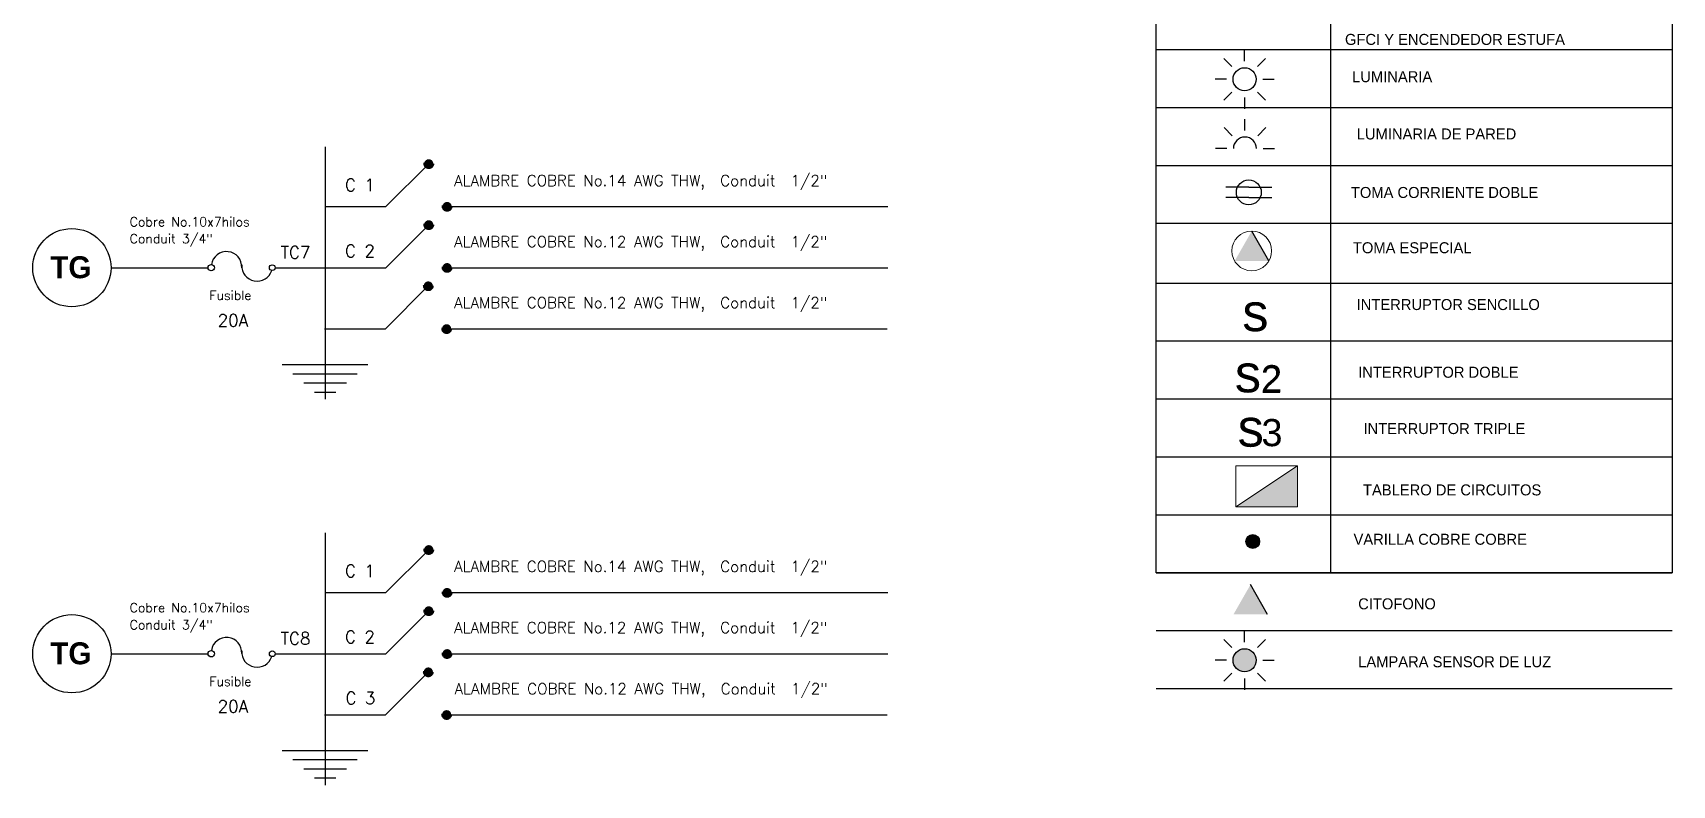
# Model space of a CAD drawing. Extents: x 876.5 to 905.5, y -346 to -323.9.
# Drawn here: x 894.35 to 904.9, y -345.97 to -341.12 of the extents above; entities that cross this region are included whole.
import ezdxf

# ---------------------------------------------------------------- set-up
doc = ezdxf.new("R2010")
doc.units = 0
doc.header["$LTSCALE"] = 0.01
for name, pattern in [('DASHED2', [0.28575, 0.1905, -0.09525]), ('MORSE_D2', [0.625, 0.25, -0.125, 0, -0.125, 0, -0.125]), ('TRAZOS2', [9.525, 6.35, -3.175])]:
    doc.linetypes.add(name, pattern=pattern)
doc.layers.get('0').update_dxf_attribs({"linetype": 'CONTINUOUS'})
doc.styles.add('BARRIOS', font='arial.ttf')
doc.styles.add('STYLE4', font='', dxfattribs={"height": 0.3})
doc.styles.add('STYLE5', font='simplex.shx', dxfattribs={"height": 2.6})
doc.styles.add('STYLE6', font='simplex.shx', dxfattribs={"height": 0.15})
doc.styles.get('STYLE4').set_extended_font_data('Modern No. 20', bold=True)

msp = doc.modelspace()

# ---------------------------------------------------------------- hatches: boundary and pattern name
at = {"linetype": 'DASHED2'}
for points in [[(896.931, -341.964, 1), (896.871, -341.964, 1)], [(897.049, -342.239, 1), (896.989, -342.239, 1)], [(896.931, -342.357, 1), (896.871, -342.357, 1)], [(897.049, -342.633, 1), (896.989, -342.633, 1)], [(896.928, -342.751, 1), (896.868, -342.751, 1)], [(897.046, -343.027, 1), (896.986, -343.027, 1)], [(896.931, -344.45, 1), (896.871, -344.45, 1)], [(897.049, -344.726, 1), (896.989, -344.726, 1)], [(896.931, -344.844, 1), (896.871, -344.844, 1)], [(897.049, -345.12, 1), (896.989, -345.12, 1)], [(896.928, -345.238, 1), (896.868, -345.238, 1)], [(897.046, -345.513, 1), (896.986, -345.513, 1)]]:
    msp.add_hatch(color=7, dxfattribs=at).paths.add_polyline_path(points)
h = msp.add_hatch(color=7)
h.dxf.hatch_style = 1
h.paths.add_polyline_path([(902.198, -342.397), (902.088, -342.59), (902.308, -342.59)])
at = {"linetype": 'TRAZOS2', "lineweight": 0}
msp.add_hatch(color=7, dxfattribs=at).paths.add_polyline_path([(902.096, -344.173), (902.492, -344.173), (902.492, -343.909)])
at = {"linetype": 'MORSE_D2'}
h = msp.add_hatch(color=7, dxfattribs=at)
h.dxf.hatch_style = 1
h.set_gradient(color1=(0, 255, 0), one_color=1, tint=1)
edge = h.paths.add_edge_path()
edge.add_arc((902.206, -344.398), 0.0442, 0, 360)
h = msp.add_hatch(color=7)
h.dxf.hatch_style = 1
h.paths.add_polyline_path([(902.19, -344.675), (902.08, -344.867), (902.3, -344.867)])
at = {"linetype": 'Continuous'}
h = msp.add_hatch(color=7, dxfattribs=at)
h.dxf.hatch_style = 1
h.paths.add_polyline_path([(902.078, -345.162, 1), (902.226, -345.162, 1)])

# ---------------------------------------------------------------- linework, layer by layer
at = {"color": 7}
for p, q in [((901.583, -344.598), (901.583, -340.109)), ((902.705, -340.109), (902.705, -344.598)), ((904.904, -340.109), (904.904, -344.598)), ((901.583, -341.228), (904.904, -341.228)), ((901.583, -341.601), (904.904, -341.601)), ((896.234, -341.855), (896.234, -343.481)), ((896.625, -342.239), (896.901, -341.964)), ((901.583, -341.974), (904.904, -341.974)), ((896.231, -342.239), (896.625, -342.239)), ((897.019, -342.239), (899.855, -342.239)), ((896.625, -342.633), (896.901, -342.357)), ((901.583, -342.347), (904.904, -342.347)), ((902.308, -342.59), (902.198, -342.397)), ((894.855, -342.633), (894.971, -342.633)), ((894.971, -342.633), (895.48, -342.633)), ((895.913, -342.633), (896.234, -342.633)), ((896.231, -342.633), (896.625, -342.633)), ((897.019, -342.633), (899.855, -342.633)), ((896.622, -343.027), (896.898, -342.751)), ((901.583, -342.732), (904.904, -342.732)), ((896.229, -343.027), (896.622, -343.027)), ((897.016, -343.027), (899.852, -343.027)), ((901.583, -343.105), (904.904, -343.105)), ((895.958, -343.256), (896.509, -343.256)), ((896.027, -343.316), (896.44, -343.316)), ((896.096, -343.375), (896.372, -343.375)), ((896.165, -343.434), (896.303, -343.434)), ((901.583, -343.478), (904.904, -343.478)), ((901.583, -343.851), (904.904, -343.851)), ((901.583, -344.225), (904.904, -344.225)), ((896.234, -344.342), (896.234, -345.967)), ((896.625, -344.726), (896.901, -344.45)), ((901.583, -344.598), (904.904, -344.598)), ((904.904, -344.598), (901.583, -344.598)), ((902.3, -344.867), (902.19, -344.675)), ((896.231, -344.726), (896.625, -344.726)), ((897.019, -344.726), (899.855, -344.726)), ((896.625, -345.12), (896.901, -344.844)), ((901.583, -344.971), (904.904, -344.971)), ((894.855, -345.12), (894.971, -345.12)), ((894.971, -345.12), (895.48, -345.12)), ((895.913, -345.12), (896.234, -345.12)), ((896.231, -345.12), (896.625, -345.12)), ((897.019, -345.12), (899.855, -345.12)), ((896.622, -345.513), (896.898, -345.238)), ((901.583, -345.344), (904.904, -345.344)), ((896.229, -345.513), (896.622, -345.513)), ((897.016, -345.513), (899.852, -345.513)), ((895.958, -345.743), (896.509, -345.743)), ((896.027, -345.802), (896.44, -345.802)), ((896.096, -345.861), (896.372, -345.861)), ((896.165, -345.92), (896.303, -345.92))]:
    msp.add_line(p, q, dxfattribs=at)
at = {"color": 7, "lineweight": 30}
for p, q in [((902.152, -341.303, 0), (902.152, -341.23, 0)), ((902.069, -341.337, 0), (902.018, -341.285, 0)), ((902.235, -341.337, 0), (902.286, -341.285, 0)), ((902.035, -341.419, 0), (901.962, -341.419, 0)), ((902.269, -341.419, 0), (902.342, -341.419, 0)), ((902.069, -341.502, 0), (902.018, -341.554, 0)), ((902.152, -341.536, 0), (902.152, -341.609, 0)), ((902.235, -341.502, 0), (902.286, -341.554, 0)), ((902.071, -341.783), (902.02, -341.731)), ((902.154, -341.749), (902.154, -341.676)), ((902.236, -341.783), (902.288, -341.731)), ((902.037, -341.866), (901.964, -341.866)), ((902.271, -341.866), (902.344, -341.866)), ((902.179, -342.114), (902.032, -342.114)), ((902.179, -342.181), (902.032, -342.181)), ((902.179, -342.114), (902.327, -342.114)), ((902.179, -342.181), (902.327, -342.181)), ((902.069, -345.08, 0), (902.018, -345.028, 0)), ((902.152, -345.045, 0), (902.152, -344.972, 0)), ((902.235, -345.08, 0), (902.286, -345.028, 0)), ((902.035, -345.162, 0), (901.962, -345.162, 0)), ((902.069, -345.245, 0), (902.018, -345.296, 0)), ((902.235, -345.245, 0), (902.286, -345.296, 0)), ((902.269, -345.162, 0), (902.342, -345.162, 0)), ((902.152, -345.279, 0), (902.152, -345.352, 0))]:
    msp.add_line(p, q, dxfattribs=at)
at = {"color": 7, "lineweight": 0}
for p, q in [((902.492, -343.909), (902.096, -344.173)), ((902.492, -343.909), (902.096, -343.909)), ((902.096, -343.909), (902.096, -344.173)), ((902.492, -344.173), (902.492, -343.909)), ((902.096, -344.173), (902.492, -344.173))]:
    msp.add_line(p, q, dxfattribs=at)
at = {"color": 7, "lineweight": 30}
for centre, radius in [((902.152, -341.419, 0), 0.0742), ((902.179, -342.148), 0.0802), ((902.152, -345.162, 0), 0.0742)]:
    msp.add_circle(centre, radius, dxfattribs=at)
at = {"color": 7, "linetype": 'DASHED2'}
for centre in [(896.901, -341.964), (897.019, -342.239), (896.901, -342.357), (897.019, -342.633), (896.898, -342.751), (897.016, -343.027), (896.901, -344.45), (897.019, -344.726), (896.901, -344.844), (897.019, -345.12), (896.898, -345.238), (897.016, -345.513)]:
    msp.add_circle(centre, 0.03, dxfattribs=at)
at = {"color": 7}
for centre, radius in [((894.604, -342.633), 0.252), ((895.501, -342.633), 0.0206), ((895.894, -342.633), 0.0185), ((895.501, -342.633), 5.315747841905249e-14), ((895.894, -342.633), 2.797762022055394e-15), ((902.204, -344.397), 0.0442), ((894.604, -345.12), 0.252), ((895.501, -345.12), 0.0206), ((895.501, -345.12), 5.315747841905249e-14), ((895.894, -345.12), 0.0185), ((895.894, -345.12), 2.797762022055394e-15)]:
    msp.add_circle(centre, radius, dxfattribs=at)
at = {"color": 7, "lineweight": 15}
msp.add_circle((902.198, -342.525), 0.128, dxfattribs=at)
at = {"color": 7, "linetype": 'Continuous'}
msp.add_circle((902.152, -345.162, 0), 0.0742, dxfattribs=at)
at = {"color": 7, "lineweight": 30}
msp.add_arc((902.154, -341.866), 0.0742, 0, 180, dxfattribs=at)
at = {"color": 7}
for centre, radius, start, end in [((895.599, -342.628), 0.0986, 356.7389, 171.2864), ((895.796, -342.621), 0.0991, 176.7667, 342.4444), ((895.599, -345.114), 0.0986, 356.7389, 171.2864), ((895.796, -345.108), 0.0991, 176.7667, 342.4444)]:
    msp.add_arc(centre, radius, start, end, dxfattribs=at)

# ---------------------------------------------------------------- texts
for s, p in [('GFCI Y ENCENDEDOR ESTUFA', (902.798, -341.198)), ('VARILLA COBRE COBRE ', (902.853, -344.418))]:
    msp.add_text(s, height=0.07084, dxfattribs=at).set_placement(p)
at = {"color": 7, "linetype": 'Continuous'}
for s, height, p in [('LUMINARIA', 0.0708, (902.844, -341.438)), ('LUMINARIA DE PARED', 0.07084, (902.874, -341.807)), ('TOMA CORRIENTE DOBLE', 0.07084, (902.836, -342.184)), ('TOMA ESPECIAL', 0.07084, (902.849, -342.54)), ('INTERRUPTOR SENCILLO', 0.07084, (902.873, -342.906)), ('INTERRUPTOR DOBLE', 0.07084, (902.883, -343.342)), ('INTERRUPTOR TRIPLE', 0.07084, (902.917, -343.705)), ('TABLERO DE CIRCUITOS', 0.07084, (902.914, -344.1)), ('CITOFONO', 0.0708, (902.883, -344.834)), ('LAMPARA SENSOR DE LUZ', 0.07084, (902.883, -345.207))]:
    msp.add_text(s, height=height, dxfattribs=at).set_placement(p)
for s, height, style, p in [('C 1', 0.0788, 'STYLE5', (896.362, -342.14)), ('ALAMBRE COBRE No.14 AWG THW,  Conduit  1/2"', 0.07087, 'STYLE6', (897.064, -342.107)), ('Cobre No.10x7hilos', 0.05906, 'STYLE6', (894.976, -342.367)), ('Conduit 3/4"', 0.05906, 'STYLE6', (894.976, -342.476)), ('TC7', 0.0788, 'STYLE5', (895.947, -342.574)), ('C 2', 0.0788, 'STYLE5', (896.362, -342.565)), ('ALAMBRE COBRE No.12 AWG THW,  Conduit  1/2"', 0.07087, 'STYLE6', (897.064, -342.501)), ('TG', 0.1417, 'STYLE4', (894.466, -342.701)), ('Fusible', 0.0591, 'STYLE6', (895.489, -342.841)), ('ALAMBRE COBRE No.12 AWG THW,  Conduit  1/2"', 0.07087, 'STYLE6', (897.064, -342.894)), ('s', 0.242, 'BARRIOS', (902.137, -343.042)), ('20A', 0.0788, 'STYLE5', (895.542, -343.012)), ('s', 0.242, 'BARRIOS', (902.089, -343.436)), ('2', 0.175, 'BARRIOS', (902.256, -343.44)), ('2', 0.175, 'BARRIOS', (902.258, -343.436)), ('s', 0.242, 'BARRIOS', (902.107, -343.786)), ('3', 0.175, 'BARRIOS', (902.26, -343.783)), ('ALAMBRE COBRE No.14 AWG THW,  Conduit  1/2"', 0.07087, 'STYLE6', (897.064, -344.593)), ('C 1', 0.0788, 'STYLE5', (896.362, -344.626)), ('Cobre No.10x7hilos', 0.05906, 'STYLE6', (894.976, -344.853)), ('Conduit 3/4"', 0.05906, 'STYLE6', (894.976, -344.963)), ('ALAMBRE COBRE No.12 AWG THW,  Conduit  1/2"', 0.07087, 'STYLE6', (897.064, -344.987)), ('TC8', 0.0788, 'STYLE5', (895.947, -345.061)), ('C 2', 0.0788, 'STYLE5', (896.362, -345.051)), ('TG', 0.1417, 'STYLE4', (894.466, -345.188)), ('Fusible', 0.0591, 'STYLE6', (895.489, -345.328)), ('ALAMBRE COBRE No.12 AWG THW,  Conduit  1/2"', 0.07087, 'STYLE6', (897.067, -345.381)), ('20A', 0.0788, 'STYLE5', (895.542, -345.499)), ('C 3', 0.0788, 'STYLE5', (896.365, -345.445))]:
    msp.add_text(s, height=height, dxfattribs=dict(at, style=style)).set_placement(p)

doc.saveas('drawing.dxf')
